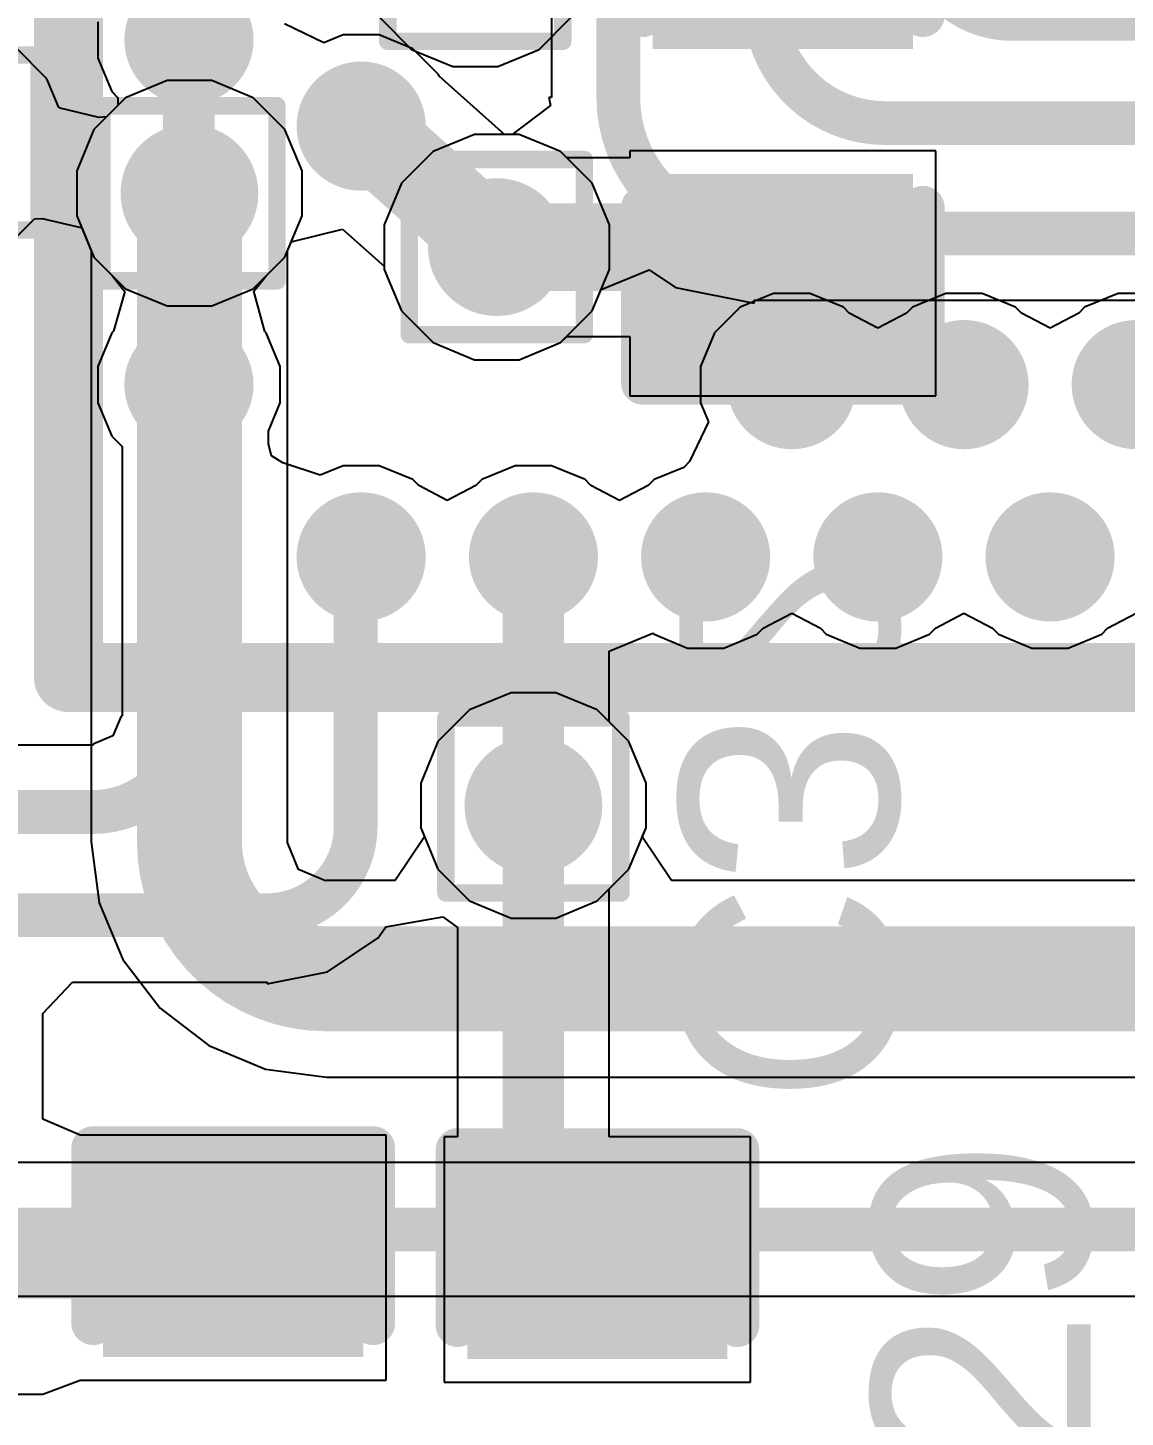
# Model space of a CAD drawing. Header units: inches. Extents: x -12 to 5355, y -7 to 5366.
# Drawn here: x 14.923 to 18.109, y 2.547 to 6.578 of the extents above; entities that cross this region are included whole.
import ezdxf

# ---------------------------------------------------------------- set-up
doc = ezdxf.new("R2010")
doc.units = ezdxf.units.IN
for name, color, linetype in [('BOTTOM LAYER', 5, 'Continuous'), ('Bottom Overlay', 54, 'Continuous'), ('Bottom Paste', 16, 'Continuous'), ('Bottom Solder', 6, 'Continuous'), ('Drill Drawing', 1, 'Continuous'), ('GROUND1', 16, 'Continuous'), ('GROUND2', 156, 'Continuous'), ('POWER', 76, 'Continuous'), ('SIGNAL', 90, 'Continuous'), ('TOP LAYER', 1, 'Continuous'), ('Top Overlay', 2, 'Continuous'), ('Top Paste', 8, 'Continuous'), ('Top Solder', 216, 'Continuous'), ('Via Holes', 16, 'Continuous')]:
    doc.layers.add(name, color=color, linetype=linetype)
doc.styles.add('Arial', font='', dxfattribs={"height": 0.2})
doc.styles.get('Arial').set_extended_font_data('Arial')

# ---------------------------------------------------------------- blocks, each defined once
blk = doc.blocks.new('AQFN50P700X700X85_HS_74N_42')
at = {"layer": 'TOP LAYER'}
h = blk.add_hatch(color=1, dxfattribs=at)
edge = h.paths.add_edge_path()
edge.add_arc((0.75, 3.25), 0.1375, 0, 360)
h = blk.add_hatch(color=1, dxfattribs=at)
edge = h.paths.add_edge_path()
edge.add_arc((1.25, 3.25), 0.1375, 0, 360)
h = blk.add_hatch(color=1, dxfattribs=at)
edge = h.paths.add_edge_path()
edge.add_arc((1.75, 3.25), 0.1375, 0, 360)
h = blk.add_hatch(color=1, dxfattribs=at)
edge = h.paths.add_edge_path()
edge.add_arc((2.25, 3.25), 0.1375, 0, 360)
h = blk.add_hatch(color=1, dxfattribs=at)
edge = h.paths.add_edge_path()
edge.add_arc((2.75, 3.25), 0.1375, 0, 360)
h = blk.add_hatch(color=1, dxfattribs=at)
edge = h.paths.add_edge_path()
edge.add_arc((0.5, 2.75), 0.1375, 0, 360)
h = blk.add_hatch(color=1, dxfattribs=at)
edge = h.paths.add_edge_path()
edge.add_arc((1, 2.75), 0.1375, 0, 360)
h = blk.add_hatch(color=1, dxfattribs=at)
edge = h.paths.add_edge_path()
edge.add_arc((1.5, 2.75), 0.1375, 0, 360)
h = blk.add_hatch(color=1, dxfattribs=at)
edge = h.paths.add_edge_path()
edge.add_arc((3.25, 2.75), 0.1375, 0, 360)
h = blk.add_hatch(color=1, dxfattribs=at)
edge = h.paths.add_edge_path()
edge.add_arc((2.75, 2), 0.1375, 0, 360)
h = blk.add_hatch(color=1, dxfattribs=at)
edge = h.paths.add_edge_path()
edge.add_arc((3.25, 1.75), 0.1375, 0, 360)
at = {"layer": 'Top Paste'}
h = blk.add_hatch(color=8, dxfattribs=at)
edge = h.paths.add_edge_path()
edge.add_arc((0.75, 3.25), 0.15, 0, 360)
h = blk.add_hatch(color=8, dxfattribs=at)
edge = h.paths.add_edge_path()
edge.add_arc((1.25, 3.25), 0.15, 0, 360)
h = blk.add_hatch(color=8, dxfattribs=at)
edge = h.paths.add_edge_path()
edge.add_arc((1.75, 3.25), 0.15, 0, 360)
h = blk.add_hatch(color=8, dxfattribs=at)
edge = h.paths.add_edge_path()
edge.add_arc((2.25, 3.25), 0.15, 0, 360)
h = blk.add_hatch(color=8, dxfattribs=at)
edge = h.paths.add_edge_path()
edge.add_arc((2.75, 3.25), 0.15, 0, 360)
h = blk.add_hatch(color=8, dxfattribs=at)
edge = h.paths.add_edge_path()
edge.add_arc((0.5, 2.75), 0.15, 0, 360)
h = blk.add_hatch(color=8, dxfattribs=at)
edge = h.paths.add_edge_path()
edge.add_arc((1, 2.75), 0.15, 0, 360)
h = blk.add_hatch(color=8, dxfattribs=at)
edge = h.paths.add_edge_path()
edge.add_arc((1.5, 2.75), 0.15, 0, 360)
h = blk.add_hatch(color=8, dxfattribs=at)
edge = h.paths.add_edge_path()
edge.add_arc((3.25, 2.75), 0.15, 0, 360)
h = blk.add_hatch(color=8, dxfattribs=at)
edge = h.paths.add_edge_path()
edge.add_arc((2.75, 2), 0.15, 0, 360)
h = blk.add_hatch(color=8, dxfattribs=at)
edge = h.paths.add_edge_path()
edge.add_arc((3.25, 1.75), 0.15, 0, 360)
at = {"layer": 'Top Solder'}
h = blk.add_hatch(color=216, dxfattribs=at)
edge = h.paths.add_edge_path()
edge.add_arc((0.75, 3.25), 0.1875, 0, 360)
h = blk.add_hatch(color=216, dxfattribs=at)
edge = h.paths.add_edge_path()
edge.add_arc((1.25, 3.25), 0.1875, 0, 360)
h = blk.add_hatch(color=216, dxfattribs=at)
edge = h.paths.add_edge_path()
edge.add_arc((1.75, 3.25), 0.1875, 0, 360)
h = blk.add_hatch(color=216, dxfattribs=at)
edge = h.paths.add_edge_path()
edge.add_arc((2.25, 3.25), 0.1875, 0, 360)
h = blk.add_hatch(color=216, dxfattribs=at)
edge = h.paths.add_edge_path()
edge.add_arc((2.75, 3.25), 0.1875, 0, 360)
h = blk.add_hatch(color=216, dxfattribs=at)
edge = h.paths.add_edge_path()
edge.add_arc((0.5, 2.75), 0.1875, 0, 360)
h = blk.add_hatch(color=216, dxfattribs=at)
edge = h.paths.add_edge_path()
edge.add_arc((1, 2.75), 0.1875, 0, 360)
h = blk.add_hatch(color=216, dxfattribs=at)
edge = h.paths.add_edge_path()
edge.add_arc((1.5, 2.75), 0.1875, 0, 360)
h = blk.add_hatch(color=216, dxfattribs=at)
edge = h.paths.add_edge_path()
edge.add_arc((3.25, 2.75), 0.1875, 0, 360)
h = blk.add_hatch(color=216, dxfattribs=at)
edge = h.paths.add_edge_path()
edge.add_arc((2.75, 2), 0.1875, 0, 360)
h = blk.add_hatch(color=216, dxfattribs=at)
edge = h.paths.add_edge_path()
edge.add_arc((3.25, 1.75), 0.1875, 0, 360)
at = {"layer": 'Top Overlay'}
for points in [[(3.6, 3.6, 0.2, 0.2, 0), (-3.6, 3.6, 0.2, 0.2, 0)], [(3.6, 3.6, 0.2, 0.2, 0), (3.6, -3.6, 0.2, 0.2, 0)]]:
    blk.add_lwpolyline(points, format="xyseb", dxfattribs=at)
blk.add_lwpolyline([(3.55, 3.6, 0.1, 0.1, 1), (3.65, 3.6, 0.1, 0.1, 1)], format="xyseb", close=True, dxfattribs=at)
blk.add_lwpolyline([(3.55, 3.6, 0.1, 0.1, 1), (3.65, 3.6, 0.1, 0.1, 1)], format="xyseb", close=True, dxfattribs=at)
blk = doc.blocks.new('____0402_B_123')
at = {"layer": 'BOTTOM LAYER'}
for points in [[(-0.2413, 0.3175), (-0.2413, -0.3175), (-0.6985, -0.3175), (-0.6985, 0.3175)], [(0.6985, 0.3175), (0.6985, -0.3175), (0.2413, -0.3175), (0.2413, 0.3175)]]:
    blk.add_hatch(color=5, dxfattribs=at).paths.add_polyline_path(points)
at = {"layer": 'Bottom Paste'}
for points in [[(-0.2413, 0.3175), (-0.2413, -0.3175), (-0.6985, -0.3175), (-0.6985, 0.3175)], [(0.6985, 0.3175), (0.6985, -0.3175), (0.2413, -0.3175), (0.2413, 0.3175)]]:
    blk.add_hatch(color=16, dxfattribs=at).paths.add_polyline_path(points)
at = {"layer": 'Bottom Solder'}
for points in [[(-0.1813, 0.3775), (-0.1813, -0.3775), (-0.7585, -0.3775), (-0.7585, 0.3775)], [(0.7585, 0.3775), (0.7585, -0.3775), (0.1813, -0.3775), (0.1813, 0.3775)]]:
    blk.add_hatch(color=6, dxfattribs=at).paths.add_polyline_path(points)
at = {"layer": 'Bottom Overlay'}
for points in [[(-0.7874, 0.4064, 0.127, 0.127, 0), (-0.7874, -0.4064, 0.127, 0.127, 0)], [(-0.7874, 0.4064, 0.127, 0.127, 0), (-0.2794, 0.4064, 0.127, 0.127, 0)], [(0.2794, 0.4064, 0.127, 0.127, 0), (0.7874, 0.4064, 0.127, 0.127, 0)], [(0.7874, 0.4064, 0.127, 0.127, 0), (0.7874, -0.4064, 0.127, 0.127, 0)], [(-0.7874, -0.4064, 0.127, 0.127, 0), (-0.2794, -0.4064, 0.127, 0.127, 0)], [(0.2794, -0.4064, 0.127, 0.127, 0), (0.7874, -0.4064, 0.127, 0.127, 0)]]:
    blk.add_lwpolyline(points, format="xyseb", dxfattribs=at)
for points in [[(-0.8191, 0.4064, 0.0635, 0.0635, 1), (-0.7556, 0.4064, 0.0635, 0.0635, 1)], [(-0.8191, 0.4064, 0.0635, 0.0635, 1), (-0.7556, 0.4064, 0.0635, 0.0635, 1)], [(-0.3111, 0.4064, 0.0635, 0.0635, 1), (-0.2477, 0.4064, 0.0635, 0.0635, 1)], [(0.2477, 0.4064, 0.0635, 0.0635, 1), (0.3111, 0.4064, 0.0635, 0.0635, 1)], [(0.7556, 0.4064, 0.0635, 0.0635, 1), (0.8191, 0.4064, 0.0635, 0.0635, 1)], [(0.7556, 0.4064, 0.0635, 0.0635, 1), (0.8191, 0.4064, 0.0635, 0.0635, 1)], [(-0.8191, -0.4064, 0.0635, 0.0635, 1), (-0.7556, -0.4064, 0.0635, 0.0635, 1)], [(-0.8191, -0.4064, 0.0635, 0.0635, 1), (-0.7556, -0.4064, 0.0635, 0.0635, 1)], [(-0.3111, -0.4064, 0.0635, 0.0635, 1), (-0.2477, -0.4064, 0.0635, 0.0635, 1)], [(0.2477, -0.4064, 0.0635, 0.0635, 1), (0.3111, -0.4064, 0.0635, 0.0635, 1)], [(0.7556, -0.4064, 0.0635, 0.0635, 1), (0.8191, -0.4064, 0.0635, 0.0635, 1)], [(0.7556, -0.4064, 0.0635, 0.0635, 1), (0.8191, -0.4064, 0.0635, 0.0635, 1)]]:
    blk.add_lwpolyline(points, format="xyseb", close=True, dxfattribs=at)
blk = doc.blocks.new('____0402_126')
at = {"layer": 'TOP LAYER'}
for points in [[(-0.6985, -0.3175), (-0.6985, 0.3175), (-0.2413, 0.3175), (-0.2413, -0.3175)], [(0.2413, -0.3175), (0.2413, 0.3175), (0.6985, 0.3175), (0.6985, -0.3175)]]:
    blk.add_hatch(color=1, dxfattribs=at).paths.add_polyline_path(points)
at = {"layer": 'Top Paste'}
for points in [[(-0.6985, -0.3175), (-0.6985, 0.3175), (-0.2413, 0.3175), (-0.2413, -0.3175)], [(0.2413, -0.3175), (0.2413, 0.3175), (0.6985, 0.3175), (0.6985, -0.3175)]]:
    blk.add_hatch(color=8, dxfattribs=at).paths.add_polyline_path(points)
at = {"layer": 'Top Solder'}
for points in [[(-0.7585, -0.3775), (-0.7585, 0.3775), (-0.1813, 0.3775), (-0.1813, -0.3775)], [(0.1813, -0.3775), (0.1813, 0.3775), (0.7585, 0.3775), (0.7585, -0.3775)]]:
    blk.add_hatch(color=216, dxfattribs=at).paths.add_polyline_path(points)
at = {"layer": 'Top Overlay'}
for points in [[(-0.7874, -0.4064, 0.127, 0.127, 0), (-0.7874, 0.4064, 0.127, 0.127, 0)], [(-0.2794, 0.4064, 0.127, 0.127, 0), (-0.7874, 0.4064, 0.127, 0.127, 0)], [(0.7874, 0.4064, 0.127, 0.127, 0), (0.2794, 0.4064, 0.127, 0.127, 0)], [(0.7874, -0.4064, 0.127, 0.127, 0), (0.7874, 0.4064, 0.127, 0.127, 0)], [(-0.2794, -0.4064, 0.127, 0.127, 0), (-0.7874, -0.4064, 0.127, 0.127, 0)], [(0.2794, -0.4064, 0.127, 0.127, 0), (0.7874, -0.4064, 0.127, 0.127, 0)]]:
    blk.add_lwpolyline(points, format="xyseb", dxfattribs=at)
for points in [[(-0.8191, 0.4064, 0.0635, 0.0635, 1), (-0.7556, 0.4064, 0.0635, 0.0635, 1)], [(-0.8191, 0.4064, 0.0635, 0.0635, 1), (-0.7556, 0.4064, 0.0635, 0.0635, 1)], [(-0.3111, 0.4064, 0.0635, 0.0635, 1), (-0.2477, 0.4064, 0.0635, 0.0635, 1)], [(0.2477, 0.4064, 0.0635, 0.0635, 1), (0.3112, 0.4064, 0.0635, 0.0635, 1)], [(0.7556, 0.4064, 0.0635, 0.0635, 1), (0.8191, 0.4064, 0.0635, 0.0635, 1)], [(0.7556, 0.4064, 0.0635, 0.0635, 1), (0.8191, 0.4064, 0.0635, 0.0635, 1)], [(-0.8191, -0.4064, 0.0635, 0.0635, 1), (-0.7556, -0.4064, 0.0635, 0.0635, 1)], [(-0.8191, -0.4064, 0.0635, 0.0635, 1), (-0.7556, -0.4064, 0.0635, 0.0635, 1)], [(-0.3111, -0.4064, 0.0635, 0.0635, 1), (-0.2477, -0.4064, 0.0635, 0.0635, 1)], [(0.2477, -0.4064, 0.0635, 0.0635, 1), (0.3112, -0.4064, 0.0635, 0.0635, 1)], [(0.7556, -0.4064, 0.0635, 0.0635, 1), (0.8191, -0.4064, 0.0635, 0.0635, 1)], [(0.7556, -0.4064, 0.0635, 0.0635, 1), (0.8191, -0.4064, 0.0635, 0.0635, 1)]]:
    blk.add_lwpolyline(points, format="xyseb", close=True, dxfattribs=at)
blk = doc.blocks.new('C___0402_163')
at = {"layer": 'TOP LAYER'}
for points in [[(-0.6985, -0.3175), (-0.6985, 0.3175), (-0.2413, 0.3175), (-0.2413, -0.3175)], [(0.2413, -0.3175), (0.2413, 0.3175), (0.6985, 0.3175), (0.6985, -0.3175)]]:
    blk.add_hatch(color=1, dxfattribs=at).paths.add_polyline_path(points)
at = {"layer": 'Top Paste'}
for points in [[(-0.6985, -0.3175), (-0.6985, 0.3175), (-0.2413, 0.3175), (-0.2413, -0.3175)], [(0.2413, -0.3175), (0.2413, 0.3175), (0.6985, 0.3175), (0.6985, -0.3175)]]:
    blk.add_hatch(color=8, dxfattribs=at).paths.add_polyline_path(points)
at = {"layer": 'Top Solder'}
for points in [[(-0.7585, -0.3775), (-0.7585, 0.3775), (-0.1813, 0.3775), (-0.1813, -0.3775)], [(0.1813, -0.3775), (0.1813, 0.3775), (0.7585, 0.3775), (0.7585, -0.3775)]]:
    blk.add_hatch(color=216, dxfattribs=at).paths.add_polyline_path(points)
at = {"layer": 'Top Overlay'}
for points in [[(-0.7874, -0.4064, 0.127, 0.127, 0), (-0.7874, 0.4064, 0.127, 0.127, 0)], [(-0.2794, 0.4064, 0.127, 0.127, 0), (-0.7874, 0.4064, 0.127, 0.127, 0)], [(0.7874, 0.4064, 0.127, 0.127, 0), (0.2794, 0.4064, 0.127, 0.127, 0)], [(0.7874, -0.4064, 0.127, 0.127, 0), (0.7874, 0.4064, 0.127, 0.127, 0)], [(-0.2794, -0.4064, 0.127, 0.127, 0), (-0.7874, -0.4064, 0.127, 0.127, 0)], [(0.7874, -0.4064, 0.127, 0.127, 0), (0.2794, -0.4064, 0.127, 0.127, 0)]]:
    blk.add_lwpolyline(points, format="xyseb", dxfattribs=at)
for points in [[(-0.8191, 0.4064, 0.0635, 0.0635, 1), (-0.7556, 0.4064, 0.0635, 0.0635, 1)], [(-0.8191, 0.4064, 0.0635, 0.0635, 1), (-0.7556, 0.4064, 0.0635, 0.0635, 1)], [(-0.3111, 0.4064, 0.0635, 0.0635, 1), (-0.2477, 0.4064, 0.0635, 0.0635, 1)], [(0.2477, 0.4064, 0.0635, 0.0635, 1), (0.3111, 0.4064, 0.0635, 0.0635, 1)], [(0.7556, 0.4064, 0.0635, 0.0635, 1), (0.8191, 0.4064, 0.0635, 0.0635, 1)], [(0.7556, 0.4064, 0.0635, 0.0635, 1), (0.8191, 0.4064, 0.0635, 0.0635, 1)], [(-0.8191, -0.4064, 0.0635, 0.0635, 1), (-0.7556, -0.4064, 0.0635, 0.0635, 1)], [(-0.8191, -0.4064, 0.0635, 0.0635, 1), (-0.7556, -0.4064, 0.0635, 0.0635, 1)], [(-0.3111, -0.4064, 0.0635, 0.0635, 1), (-0.2477, -0.4064, 0.0635, 0.0635, 1)], [(0.2477, -0.4064, 0.0635, 0.0635, 1), (0.3111, -0.4064, 0.0635, 0.0635, 1)], [(0.7556, -0.4064, 0.0635, 0.0635, 1), (0.8191, -0.4064, 0.0635, 0.0635, 1)], [(0.7556, -0.4064, 0.0635, 0.0635, 1), (0.8191, -0.4064, 0.0635, 0.0635, 1)]]:
    blk.add_lwpolyline(points, format="xyseb", close=True, dxfattribs=at)

msp = doc.modelspace()

# ---------------------------------------------------------------- hatches: boundary and pattern name
at = {"layer": 'BOTTOM LAYER'}
h = msp.add_hatch(color=5, dxfattribs=at)
edge = h.paths.add_edge_path()
edge.add_arc((15.3924, 6.0981), 0.2, 0, 360)
h = msp.add_hatch(color=5, dxfattribs=at)
edge = h.paths.add_edge_path()
edge.add_arc((16.2848, 5.9419), 0.2, 0, 360)
h = msp.add_hatch(color=5, dxfattribs=at)
edge = h.paths.add_edge_path()
edge.add_arc((16.391, 4.3218), 0.2, 0, 360)
at = {"layer": 'GROUND1'}
h = msp.add_hatch(color=16, dxfattribs=at)
edge = h.paths.add_edge_path()
edge.add_arc((15.3924, 6.0981), 0.2, 0, 360)
h = msp.add_hatch(color=16, dxfattribs=at)
edge = h.paths.add_edge_path()
edge.add_arc((16.2848, 5.9419), 0.2, 0, 360)
h = msp.add_hatch(color=16, dxfattribs=at)
edge = h.paths.add_edge_path()
edge.add_arc((16.391, 4.3218), 0.2, 0, 360)
at = {"layer": 'GROUND2'}
h = msp.add_hatch(color=156, dxfattribs=at)
edge = h.paths.add_edge_path()
edge.add_arc((15.3924, 6.0981), 0.2, 0, 360)
h = msp.add_hatch(color=156, dxfattribs=at)
edge = h.paths.add_edge_path()
edge.add_arc((16.2848, 5.9419), 0.2, 0, 360)
h = msp.add_hatch(color=156, dxfattribs=at)
edge = h.paths.add_edge_path()
edge.add_arc((16.391, 4.3218), 0.2, 0, 360)
at = {"layer": 'POWER'}
h = msp.add_hatch(color=76, dxfattribs=at)
edge = h.paths.add_edge_path()
edge.add_arc((15.3924, 6.0981), 0.2, 0, 360)
h = msp.add_hatch(color=76, dxfattribs=at)
edge = h.paths.add_edge_path()
edge.add_arc((16.2848, 5.9419), 0.2, 0, 360)
h = msp.add_hatch(color=76, dxfattribs=at)
edge = h.paths.add_edge_path()
edge.add_arc((16.391, 4.3218), 0.2, 0, 360)
at = {"layer": 'SIGNAL'}
h = msp.add_hatch(color=90, dxfattribs=at)
edge = h.paths.add_edge_path()
edge.add_arc((15.3924, 6.0981), 0.2, 0, 360)
h = msp.add_hatch(color=90, dxfattribs=at)
edge = h.paths.add_edge_path()
edge.add_arc((16.2848, 5.9419), 0.2, 0, 360)
h = msp.add_hatch(color=90, dxfattribs=at)
edge = h.paths.add_edge_path()
edge.add_arc((16.391, 4.3218), 0.2, 0, 360)
at = {"layer": 'TOP LAYER'}
h = msp.add_hatch(color=1, dxfattribs=at)
edge = h.paths.add_edge_path()
edge.add_arc((15.3924, 6.0981), 0.2, 0, 360)
h = msp.add_hatch(color=1, dxfattribs=at)
edge = h.paths.add_edge_path()
edge.add_arc((16.2848, 5.9419), 0.2, 0, 360)
h = msp.add_hatch(color=1, dxfattribs=at)
edge = h.paths.add_edge_path()
edge.add_arc((16.391, 4.3218), 0.2, 0, 360)
at = {"layer": 'Via Holes'}
h = msp.add_hatch(color=7, dxfattribs=at)
edge = h.paths.add_edge_path()
edge.add_arc((15.3924, 6.0981), 0.1, 0, 360)
h = msp.add_hatch(color=7, dxfattribs=at)
edge = h.paths.add_edge_path()
edge.add_arc((16.2848, 5.9419), 0.1, 0, 360)
h = msp.add_hatch(color=7, dxfattribs=at)
edge = h.paths.add_edge_path()
edge.add_arc((16.391, 4.3218), 0.1, 0, 360)

# ---------------------------------------------------------------- linework, layer by layer
at = {"layer": 'BOTTOM LAYER'}
for p, q in [((15.3274, 6.4251), (15.2072, 6.3753)), ((15.4574, 6.4251), (15.3274, 6.4251)), ((15.5776, 6.3753), (15.4574, 6.4251)), ((15.2072, 6.3753), (15.1152, 6.2833)), ((15.6696, 6.2833), (15.5776, 6.3753)), ((15.1152, 6.2833), (15.0654, 6.1631)), ((15.7194, 6.1631), (15.6696, 6.2833)), ((16.2198, 6.2689), (16.0996, 6.2192)), ((16.3499, 6.2689), (16.2198, 6.2689)), ((16.4701, 6.2192), (16.3499, 6.2689)), ((16.0996, 6.2192), (16.0076, 6.1272)), ((16.4883, 6.2009), (16.4701, 6.2192)), ((17.5597, 6.2213), (16.6707, 6.2213)), ((16.6707, 6.2213), (16.6707, 6.2009)), ((17.5597, 5.5101), (17.5597, 6.2213)), ((16.6707, 6.2009), (16.4883, 6.2009)), ((15.0654, 6.1631), (15.0654, 6.033)), ((15.7194, 6.033), (15.7194, 6.1631)), ((16.0076, 6.1272), (15.9578, 6.007)), ((15.0654, 6.033), (15.1075, 5.9314)), ((15.6773, 5.9314), (15.7194, 6.033)), ((15.9578, 6.007), (15.9578, 5.8769)), ((15.1075, 5.9314), (15.1075, 4.2164)), ((15.6773, 4.2164), (15.6773, 5.9314)), ((15.9578, 5.8769), (16.0076, 5.7567)), ((16.0076, 5.7567), (16.0996, 5.6647)), ((16.0996, 5.6647), (16.2198, 5.6149)), ((16.3499, 5.6149), (16.4701, 5.6647)), ((16.4701, 5.6647), (16.4883, 5.683)), ((16.4883, 5.683), (16.6707, 5.683)), ((16.6707, 5.683), (16.6707, 5.5101)), ((16.2198, 5.6149), (16.3499, 5.6149)), ((16.6707, 5.5101), (17.5597, 5.5101)), ((16.326, 4.6488), (16.2058, 4.599)), ((16.456, 4.6488), (16.326, 4.6488)), ((16.5762, 4.599), (16.456, 4.6488)), ((16.2058, 4.599), (16.1138, 4.5071)), ((16.6682, 4.5071), (16.5762, 4.599)), ((16.1138, 4.5071), (16.064, 4.3869)), ((16.718, 4.3869), (16.6682, 4.5071)), ((16.064, 4.3869), (16.064, 4.2568)), ((16.718, 4.2568), (16.718, 4.3869)), ((16.064, 4.2568), (16.0748, 4.2307)), ((16.7072, 4.2307), (16.718, 4.2568)), ((15.1075, 4.2164), (15.1072, 4.2164)), ((15.1072, 4.2164), (15.1304, 4.0397)), ((15.6768, 4.214), (15.6773, 4.2164)), ((15.7093, 4.1357), (15.6768, 4.214)), ((16.0748, 4.2307), (15.99, 4.1037)), ((16.792, 4.1037), (16.7072, 4.2307)), ((15.7876, 4.1032), (15.7093, 4.1357)), ((15.79, 4.1037), (15.7876, 4.1032)), ((15.99, 4.1037), (15.79, 4.1037)), ((18.7657, 4.1037), (16.792, 4.1037)), ((15.1304, 4.0397), (15.1986, 3.875)), ((15.1986, 3.875), (15.3072, 3.7336)), ((15.3072, 3.7336), (15.4486, 3.625)), ((15.4486, 3.625), (15.6133, 3.5568)), ((15.6133, 3.5568), (15.79, 3.5336)), ((15.79, 3.5336), (15.79, 3.5339)), ((15.79, 3.5339), (18.7657, 3.5339))]:
    msp.add_line(p, q, dxfattribs=at)
for points in [[(15.3924, 4.2164, 0.3048, 0.3048, 0), (15.3924, 6.0981, 0.3048, 0.3048, 0)], [(16.2848, 5.9419, 0.254, 0.254, 0), (17.1152, 5.9419, 0.254, 0.254, 0)], [(15.79, 3.8188, 0.3048, 0.3048, -0.414214), (15.3924, 4.2164, 0.3048, 0.3048, 0)], [(15.79, 3.8188, 0.3048, 0.3048, 0), (18.9324, 3.8188, 0.3048, 0.3048, 0)]]:
    msp.add_lwpolyline(points, format="xyseb", dxfattribs=at)
for points in [[(15.3162, 6.0981, 0.1524, 0.1524, 1), (15.4686, 6.0981, 0.1524, 0.1524, 1)], [(16.2213, 5.9419, 0.127, 0.127, 1), (16.3483, 5.9419, 0.127, 0.127, 1)], [(17.0517, 5.9419, 0.127, 0.127, 1), (17.1787, 5.9419, 0.127, 0.127, 1)], [(15.3162, 4.2164, 0.1524, 0.1524, 1), (15.4686, 4.2164, 0.1524, 0.1524, 1)], [(15.3162, 4.2164, 0.1524, 0.1524, 1), (15.4686, 4.2164, 0.1524, 0.1524, 1)], [(15.7138, 3.8188, 0.1524, 0.1524, 1), (15.8662, 3.8188, 0.1524, 0.1524, 1)], [(15.7138, 3.8188, 0.1524, 0.1524, 1), (15.8662, 3.8188, 0.1524, 0.1524, 1)]]:
    msp.add_lwpolyline(points, format="xyseb", close=True, dxfattribs=at)
at = {"layer": 'Drill Drawing'}
for points in [[(15.9682, 6.539, 0.0508, 0.0508, 0), (15.9682, 7.047, 0.0508, 0.0508, 0)], [(16.4762, 6.539, 0.0508, 0.0508, 0), (16.4762, 7.047, 0.0508, 0.0508, 0)], [(15.9682, 6.539, 0.0508, 0.0508, 0), (16.4762, 6.539, 0.0508, 0.0508, 0)], [(14.4476, 6.4994, 0.0508, 0.0508, 0), (14.9556, 6.4994, 0.0508, 0.0508, 0)], [(14.9556, 5.9914, 0.0508, 0.0508, 0), (14.9556, 6.4994, 0.0508, 0.0508, 0)], [(15.1384, 6.3521, 0.0508, 0.0508, 0), (15.6464, 6.3521, 0.0508, 0.0508, 0)], [(15.1384, 5.8441, 0.0508, 0.0508, 0), (15.1384, 6.3521, 0.0508, 0.0508, 0)], [(15.6464, 5.8441, 0.0508, 0.0508, 0), (15.6464, 6.3521, 0.0508, 0.0508, 0)], [(16.0308, 6.1959, 0.0508, 0.0508, 0), (16.5388, 6.1959, 0.0508, 0.0508, 0)], [(16.0308, 5.6879, 0.0508, 0.0508, 0), (16.0308, 6.1959, 0.0508, 0.0508, 0)], [(16.5388, 5.6879, 0.0508, 0.0508, 0), (16.5388, 6.1959, 0.0508, 0.0508, 0)], [(14.4476, 5.9914, 0.0508, 0.0508, 0), (14.9556, 5.9914, 0.0508, 0.0508, 0)], [(15.1384, 5.8441, 0.0508, 0.0508, 0), (15.6464, 5.8441, 0.0508, 0.0508, 0)], [(16.0308, 5.6879, 0.0508, 0.0508, 0), (16.5388, 5.6879, 0.0508, 0.0508, 0)], [(16.137, 4.5758, 0.0508, 0.0508, 0), (16.645, 4.5758, 0.0508, 0.0508, 0)], [(16.137, 4.0678, 0.0508, 0.0508, 0), (16.137, 4.5758, 0.0508, 0.0508, 0)], [(16.645, 4.0678, 0.0508, 0.0508, 0), (16.645, 4.5758, 0.0508, 0.0508, 0)], [(16.137, 4.0678, 0.0508, 0.0508, 0), (16.645, 4.0678, 0.0508, 0.0508, 0)]]:
    msp.add_lwpolyline(points, format="xyseb", dxfattribs=at)
for points in [[(15.9555, 6.539, 0.0254, 0.0254, 1), (15.9809, 6.539, 0.0254, 0.0254, 1)], [(15.9555, 6.539, 0.0254, 0.0254, 1), (15.9809, 6.539, 0.0254, 0.0254, 1)], [(16.4635, 6.539, 0.0254, 0.0254, 1), (16.4889, 6.539, 0.0254, 0.0254, 1)], [(16.4635, 6.539, 0.0254, 0.0254, 1), (16.4889, 6.539, 0.0254, 0.0254, 1)], [(14.9429, 6.4994, 0.0254, 0.0254, 1), (14.9683, 6.4994, 0.0254, 0.0254, 1)], [(14.9429, 6.4994, 0.0254, 0.0254, 1), (14.9683, 6.4994, 0.0254, 0.0254, 1)], [(15.1257, 6.3521, 0.0254, 0.0254, 1), (15.1511, 6.3521, 0.0254, 0.0254, 1)], [(15.1257, 6.3521, 0.0254, 0.0254, 1), (15.1511, 6.3521, 0.0254, 0.0254, 1)], [(15.6337, 6.3521, 0.0254, 0.0254, 1), (15.6591, 6.3521, 0.0254, 0.0254, 1)], [(15.6337, 6.3521, 0.0254, 0.0254, 1), (15.6591, 6.3521, 0.0254, 0.0254, 1)], [(16.0181, 6.1959, 0.0254, 0.0254, 1), (16.0435, 6.1959, 0.0254, 0.0254, 1)], [(16.0181, 6.1959, 0.0254, 0.0254, 1), (16.0435, 6.1959, 0.0254, 0.0254, 1)], [(16.5261, 6.1959, 0.0254, 0.0254, 1), (16.5515, 6.1959, 0.0254, 0.0254, 1)], [(16.5261, 6.1959, 0.0254, 0.0254, 1), (16.5515, 6.1959, 0.0254, 0.0254, 1)], [(14.9429, 5.9914, 0.0254, 0.0254, 1), (14.9683, 5.9914, 0.0254, 0.0254, 1)], [(14.9429, 5.9914, 0.0254, 0.0254, 1), (14.9683, 5.9914, 0.0254, 0.0254, 1)], [(15.1257, 5.8441, 0.0254, 0.0254, 1), (15.1511, 5.8441, 0.0254, 0.0254, 1)], [(15.1257, 5.8441, 0.0254, 0.0254, 1), (15.1511, 5.8441, 0.0254, 0.0254, 1)], [(15.6337, 5.8441, 0.0254, 0.0254, 1), (15.6591, 5.8441, 0.0254, 0.0254, 1)], [(15.6337, 5.8441, 0.0254, 0.0254, 1), (15.6591, 5.8441, 0.0254, 0.0254, 1)], [(16.0181, 5.6879, 0.0254, 0.0254, 1), (16.0435, 5.6879, 0.0254, 0.0254, 1)], [(16.0181, 5.6879, 0.0254, 0.0254, 1), (16.0435, 5.6879, 0.0254, 0.0254, 1)], [(16.5261, 5.6879, 0.0254, 0.0254, 1), (16.5515, 5.6879, 0.0254, 0.0254, 1)], [(16.5261, 5.6879, 0.0254, 0.0254, 1), (16.5515, 5.6879, 0.0254, 0.0254, 1)], [(16.1243, 4.5758, 0.0254, 0.0254, 1), (16.1497, 4.5758, 0.0254, 0.0254, 1)], [(16.1243, 4.5758, 0.0254, 0.0254, 1), (16.1497, 4.5758, 0.0254, 0.0254, 1)], [(16.6323, 4.5758, 0.0254, 0.0254, 1), (16.6577, 4.5758, 0.0254, 0.0254, 1)], [(16.6323, 4.5758, 0.0254, 0.0254, 1), (16.6577, 4.5758, 0.0254, 0.0254, 1)], [(16.1243, 4.0678, 0.0254, 0.0254, 1), (16.1497, 4.0678, 0.0254, 0.0254, 1)], [(16.1243, 4.0678, 0.0254, 0.0254, 1), (16.1497, 4.0678, 0.0254, 0.0254, 1)], [(16.6323, 4.0678, 0.0254, 0.0254, 1), (16.6577, 4.0678, 0.0254, 0.0254, 1)], [(16.6323, 4.0678, 0.0254, 0.0254, 1), (16.6577, 4.0678, 0.0254, 0.0254, 1)]]:
    msp.add_lwpolyline(points, format="xyseb", close=True, dxfattribs=at)
at = {"layer": 'GROUND1'}
for p, q in [((15.3274, 6.4251), (15.2072, 6.3753)), ((15.4574, 6.4251), (15.3274, 6.4251)), ((15.5776, 6.3753), (15.4574, 6.4251)), ((15.2072, 6.3753), (15.1152, 6.2833)), ((15.6696, 6.2833), (15.5776, 6.3753)), ((15.1152, 6.2833), (15.0654, 6.1631)), ((15.7194, 6.1631), (15.6696, 6.2833)), ((16.2198, 6.2689), (16.0996, 6.2192)), ((16.3499, 6.2689), (16.2198, 6.2689)), ((16.4701, 6.2192), (16.3499, 6.2689)), ((16.0996, 6.2192), (16.0076, 6.1272)), ((16.562, 6.1272), (16.4701, 6.2192)), ((15.0654, 6.1631), (15.0654, 6.033)), ((15.7194, 6.033), (15.7194, 6.1631)), ((16.0076, 6.1272), (15.9578, 6.007)), ((16.6118, 6.007), (16.562, 6.1272)), ((15.0654, 6.033), (15.1152, 5.9129)), ((15.6696, 5.9129), (15.7194, 6.033)), ((15.9578, 6.007), (15.9578, 5.8769)), ((16.6118, 5.8769), (16.6118, 6.007)), ((15.1152, 5.9129), (15.2072, 5.8209)), ((15.5776, 5.8209), (15.6696, 5.9129)), ((15.9578, 5.8769), (16.0076, 5.7567)), ((16.562, 5.7567), (16.6118, 5.8769)), ((15.2072, 5.8209), (15.3274, 5.7711)), ((15.4574, 5.7711), (15.5776, 5.8209)), ((15.3274, 5.7711), (15.4574, 5.7711)), ((16.0076, 5.7567), (16.0996, 5.6647)), ((16.4701, 5.6647), (16.562, 5.7567)), ((16.0996, 5.6647), (16.2198, 5.6149)), ((16.3499, 5.6149), (16.4701, 5.6647)), ((16.2198, 5.6149), (16.3499, 5.6149)), ((16.326, 4.6488), (16.2058, 4.599)), ((16.456, 4.6488), (16.326, 4.6488)), ((16.5762, 4.599), (16.456, 4.6488)), ((16.2058, 4.599), (16.1138, 4.5071)), ((16.6682, 4.5071), (16.5762, 4.599)), ((16.1138, 4.5071), (16.064, 4.3869)), ((16.718, 4.3869), (16.6682, 4.5071)), ((16.064, 4.3869), (16.064, 4.2568)), ((16.718, 4.2568), (16.718, 4.3869)), ((16.064, 4.2568), (16.1138, 4.1366)), ((16.6682, 4.1366), (16.718, 4.2568)), ((16.1138, 4.1366), (16.2058, 4.0446)), ((16.5762, 4.0446), (16.6682, 4.1366)), ((16.2058, 4.0446), (16.326, 3.9948)), ((16.456, 3.9948), (16.5762, 4.0446)), ((16.326, 3.9948), (16.456, 3.9948))]:
    msp.add_line(p, q, dxfattribs=at)
at = {"layer": 'GROUND2'}
for p, q in [((15.3274, 6.4251), (15.2072, 6.3753)), ((15.4574, 6.4251), (15.3274, 6.4251)), ((15.5776, 6.3753), (15.4574, 6.4251)), ((15.2072, 6.3753), (15.1152, 6.2833)), ((15.6696, 6.2833), (15.5776, 6.3753)), ((15.1152, 6.2833), (15.0654, 6.1631)), ((15.7194, 6.1631), (15.6696, 6.2833)), ((16.2198, 6.2689), (16.0996, 6.2192)), ((16.3499, 6.2689), (16.2198, 6.2689)), ((16.4701, 6.2192), (16.3499, 6.2689)), ((16.0996, 6.2192), (16.0076, 6.1272)), ((16.562, 6.1272), (16.4701, 6.2192)), ((15.0654, 6.1631), (15.0654, 6.033)), ((15.7194, 6.033), (15.7194, 6.1631)), ((16.0076, 6.1272), (15.9578, 6.007)), ((16.6118, 6.007), (16.562, 6.1272)), ((15.0654, 6.033), (15.1152, 5.9129)), ((15.6696, 5.9129), (15.7194, 6.033)), ((15.9578, 6.007), (15.9578, 5.8769)), ((16.6118, 5.8769), (16.6118, 6.007)), ((15.1152, 5.9129), (15.2072, 5.8209)), ((15.5776, 5.8209), (15.6696, 5.9129)), ((15.9578, 5.8769), (16.0076, 5.7567)), ((16.562, 5.7567), (16.6118, 5.8769)), ((15.2072, 5.8209), (15.3274, 5.7711)), ((15.4574, 5.7711), (15.5776, 5.8209)), ((15.3274, 5.7711), (15.4574, 5.7711)), ((16.0076, 5.7567), (16.0996, 5.6647)), ((16.4701, 5.6647), (16.562, 5.7567)), ((16.0996, 5.6647), (16.2198, 5.6149)), ((16.3499, 5.6149), (16.4701, 5.6647)), ((16.2198, 5.6149), (16.3499, 5.6149)), ((16.326, 4.6488), (16.2058, 4.599)), ((16.456, 4.6488), (16.326, 4.6488)), ((16.5762, 4.599), (16.456, 4.6488)), ((16.2058, 4.599), (16.1138, 4.5071)), ((16.6682, 4.5071), (16.5762, 4.599)), ((16.1138, 4.5071), (16.064, 4.3869)), ((16.718, 4.3869), (16.6682, 4.5071)), ((16.064, 4.3869), (16.064, 4.2568)), ((16.718, 4.2568), (16.718, 4.3869)), ((16.064, 4.2568), (16.1138, 4.1366)), ((16.6682, 4.1366), (16.718, 4.2568)), ((16.1138, 4.1366), (16.2058, 4.0446)), ((16.5762, 4.0446), (16.6682, 4.1366)), ((16.2058, 4.0446), (16.326, 3.9948)), ((16.456, 3.9948), (16.5762, 4.0446)), ((16.326, 3.9948), (16.456, 3.9948))]:
    msp.add_line(p, q, dxfattribs=at)
at = {"layer": 'POWER'}
for p, q in [((15.945, 6.6078), (16.037, 6.5158)), ((16.4075, 6.5158), (16.4995, 6.6078)), ((14.9788, 6.4306), (14.8868, 6.5226)), ((16.037, 6.5158), (16.1572, 6.466)), ((16.2873, 6.466), (16.4075, 6.5158)), ((16.1572, 6.466), (16.2873, 6.466)), ((15.0133, 6.3474), (14.9788, 6.4306)), ((15.3274, 6.4251), (15.2072, 6.3753)), ((15.4574, 6.4251), (15.3274, 6.4251)), ((15.5776, 6.3753), (15.4574, 6.4251)), ((15.2072, 6.3753), (15.1517, 6.3198)), ((15.6696, 6.2833), (15.5776, 6.3753)), ((15.0173, 6.3449), (15.0133, 6.3474)), ((15.129, 6.3181), (15.0173, 6.3449)), ((15.1517, 6.3198), (15.129, 6.3181)), ((15.7194, 6.1631), (15.6696, 6.2833)), ((16.2198, 6.2689), (16.0996, 6.2192)), ((16.3499, 6.2689), (16.2198, 6.2689)), ((16.4701, 6.2192), (16.3499, 6.2689)), ((16.0996, 6.2192), (16.0076, 6.1272)), ((16.562, 6.1272), (16.4701, 6.2192)), ((15.7194, 6.033), (15.7194, 6.1631)), ((16.0076, 6.1272), (15.9578, 6.007)), ((16.6118, 6.007), (16.562, 6.1272)), ((14.8868, 5.9682), (14.9423, 6.0237)), ((14.9423, 6.0237), (14.965, 6.0254)), ((14.965, 6.0254), (15.0767, 5.9986)), ((15.6696, 5.9129), (15.7194, 6.033)), ((15.0767, 5.9986), (15.0807, 5.9961)), ((15.0807, 5.9961), (15.1152, 5.9129)), ((15.9578, 6.007), (15.9578, 5.8769)), ((16.6118, 5.8769), (16.6118, 6.007)), ((15.1152, 5.9129), (15.2072, 5.8209)), ((15.5776, 5.8209), (15.6696, 5.9129)), ((15.9578, 5.8769), (16.0076, 5.7567)), ((16.562, 5.7567), (16.6118, 5.8769)), ((15.2072, 5.8209), (15.3274, 5.7711)), ((15.4574, 5.7711), (15.5776, 5.8209)), ((15.3274, 5.7711), (15.4574, 5.7711)), ((16.0076, 5.7567), (16.0996, 5.6647)), ((16.4701, 5.6647), (16.562, 5.7567)), ((16.0996, 5.6647), (16.2198, 5.6149)), ((16.3499, 5.6149), (16.4701, 5.6647)), ((16.2198, 5.6149), (16.3499, 5.6149))]:
    msp.add_line(p, q, dxfattribs=at)
at = {"layer": 'SIGNAL'}
for p, q in [((16.4434, 10.2734), (16.4434, 6.3757)), ((15.3274, 6.4251), (15.2072, 6.3753)), ((15.4574, 6.4251), (15.3274, 6.4251)), ((15.5776, 6.3753), (15.4574, 6.4251)), ((15.2072, 6.3753), (15.1152, 6.2833)), ((15.6696, 6.2833), (15.5776, 6.3753)), ((16.4434, 6.3757), (16.4356, 6.3757)), ((16.4356, 6.3757), (16.4402, 6.3526)), ((16.4402, 6.3526), (16.3294, 6.2689)), ((15.1152, 6.2833), (15.0654, 6.1631)), ((15.7194, 6.1631), (15.6696, 6.2833)), ((16.2198, 6.2689), (16.0996, 6.2192)), ((16.3294, 6.2689), (16.2198, 6.2689)), ((16.0996, 6.2192), (16.0076, 6.1272)), ((15.0654, 6.1631), (15.0654, 6.033)), ((15.7194, 6.033), (15.7194, 6.1631)), ((16.0076, 6.1272), (15.9578, 6.007)), ((15.0654, 6.033), (15.1152, 5.9129)), ((15.6696, 5.9129), (15.7194, 6.033)), ((15.9578, 6.007), (15.9578, 5.8769)), ((15.1152, 5.9129), (15.2072, 5.8209)), ((15.5776, 5.8209), (15.6696, 5.9129)), ((15.9578, 5.8769), (16.0076, 5.7567)), ((16.5878, 5.8189), (16.7273, 5.876)), ((16.7273, 5.876), (16.8035, 5.8251)), ((15.2072, 5.8209), (15.3274, 5.7711)), ((15.4574, 5.7711), (15.5776, 5.8209)), ((16.562, 5.7567), (16.5878, 5.8189)), ((16.8035, 5.8251), (17.0316, 5.7797)), ((15.3274, 5.7711), (15.4574, 5.7711)), ((17.0316, 5.7797), (17.0316, 5.7875)), ((17.0316, 5.7875), (34.3337, 5.7875)), ((16.0076, 5.7567), (16.0996, 5.6647)), ((16.4701, 5.6647), (16.562, 5.7567)), ((16.0996, 5.6647), (16.2198, 5.6149)), ((16.3499, 5.6149), (16.4701, 5.6647)), ((16.2198, 5.6149), (16.3499, 5.6149)), ((16.326, 4.6488), (16.2058, 4.599)), ((16.456, 4.6488), (16.326, 4.6488)), ((16.5762, 4.599), (16.456, 4.6488)), ((16.2058, 4.599), (16.1138, 4.5071)), ((16.6682, 4.5071), (16.5762, 4.599)), ((16.1138, 4.5071), (16.064, 4.3869)), ((16.718, 4.3869), (16.6682, 4.5071)), ((16.064, 4.3869), (16.064, 4.2568)), ((16.718, 4.2568), (16.718, 4.3869)), ((16.064, 4.2568), (16.1138, 4.1366)), ((16.6682, 4.1366), (16.718, 4.2568)), ((16.1138, 4.1366), (16.2058, 4.0446)), ((16.5762, 4.0446), (16.6682, 4.1366)), ((16.2058, 4.0446), (16.326, 3.9948)), ((16.456, 3.9948), (16.5762, 4.0446)), ((16.326, 3.9948), (16.456, 3.9948)), ((22.8342, 3.2859), (14.4389, 3.2859)), ((14.4389, 2.8975), (22.8577, 2.8975))]:
    msp.add_line(p, q, dxfattribs=at)
for points in [[(16.6376, 6.3757, 0.127, 0.127, 0), (16.6376, 10.5416, 0.127, 0.127, 0)], [(17.78, 6.604, 0.127, 0.127, -0.414214), (17.51, 6.874, 0.127, 0.127, 0)], [(17.4117, 6.3018, 0.127, 0.127, -0.414214), (17.0636, 6.6499, 0.127, 0.127, 0)], [(17.78, 6.604, 0.127, 0.127, 0), (33.7462, 6.604, 0.127, 0.127, 0)], [(17.0316, 5.9817, 0.127, 0.127, -0.414214), (16.6376, 6.3757, 0.127, 0.127, 0)], [(17.4117, 6.3018, 0.127, 0.127, 0), (34.1623, 6.3018, 0.127, 0.127, 0)], [(17.0316, 5.9817, 0.127, 0.127, 0), (34.3337, 5.9817, 0.127, 0.127, 0)], [(14.4389, 3.0917, 0.127, 0.127, 0), (23.113, 3.0917, 0.127, 0.127, 0)]]:
    msp.add_lwpolyline(points, format="xyseb", dxfattribs=at)
for points in [[(17.7482, 6.604, 0.0635, 0.0635, 1), (17.8117, 6.604, 0.0635, 0.0635, 1)], [(17.7482, 6.604, 0.0635, 0.0635, 1), (17.8117, 6.604, 0.0635, 0.0635, 1)], [(16.6058, 6.3757, 0.0635, 0.0635, 1), (16.6693, 6.3757, 0.0635, 0.0635, 1)], [(16.6058, 6.3757, 0.0635, 0.0635, 1), (16.6693, 6.3757, 0.0635, 0.0635, 1)], [(17.38, 6.3018, 0.0635, 0.0635, 1), (17.4434, 6.3018, 0.0635, 0.0635, 1)], [(17.38, 6.3018, 0.0635, 0.0635, 1), (17.4434, 6.3018, 0.0635, 0.0635, 1)], [(16.9998, 5.9817, 0.0635, 0.0635, 1), (17.0633, 5.9817, 0.0635, 0.0635, 1)], [(16.9998, 5.9817, 0.0635, 0.0635, 1), (17.0633, 5.9817, 0.0635, 0.0635, 1)]]:
    msp.add_lwpolyline(points, format="xyseb", close=True, dxfattribs=at)
at = {"layer": 'TOP LAYER'}
for p, q in [((15.1265, 6.5956), (15.1265, 6.4904)), ((15.7825, 6.5343), (15.6683, 6.5895)), ((15.8384, 6.5575), (15.7825, 6.5343)), ((15.9436, 6.5575), (15.8384, 6.5575)), ((16.0408, 6.5172), (15.9436, 6.5575)), ((16.1152, 6.4428), (16.0408, 6.5172)), ((15.1265, 6.4904), (15.1668, 6.3932)), ((16.117, 6.4384), (16.1152, 6.4428)), ((16.3072, 6.2689), (16.117, 6.4384)), ((15.1668, 6.3932), (15.185, 6.3749)), ((15.185, 6.3749), (15.185, 6.3532)), ((15.185, 6.3532), (15.1152, 6.2833)), ((15.1152, 6.2833), (15.0654, 6.1631)), ((16.3499, 6.2689), (16.3072, 6.2689)), ((16.4701, 6.2192), (16.3499, 6.2689)), ((16.562, 6.1272), (16.4701, 6.2192)), ((15.0654, 6.1631), (15.0654, 6.033)), ((16.6118, 6.007), (16.562, 6.1272)), ((15.0654, 6.033), (15.1152, 5.9129)), ((15.6881, 5.957), (15.8367, 5.9944)), ((15.8367, 5.9944), (15.9578, 5.8865)), ((16.6118, 5.8769), (16.6118, 6.007)), ((15.6696, 5.9129), (15.6876, 5.9564)), ((15.6876, 5.9564), (15.6881, 5.957)), ((15.1152, 5.9129), (15.168, 5.86)), ((15.6154, 5.8586), (15.6696, 5.9129)), ((15.9578, 5.8865), (15.9578, 5.8769)), ((15.168, 5.86), (15.205, 5.8132)), ((15.5794, 5.8145), (15.6154, 5.8586)), ((15.9578, 5.8769), (16.0076, 5.7567)), ((16.562, 5.7567), (16.6118, 5.8769)), ((15.205, 5.8132), (15.1719, 5.698)), ((15.6109, 5.6972), (15.5794, 5.8145)), ((17.0884, 5.8075), (16.9912, 5.7672)), ((17.1936, 5.8075), (17.0884, 5.8075)), ((17.2908, 5.7672), (17.1936, 5.8075)), ((17.5884, 5.8075), (17.4912, 5.7672)), ((17.6936, 5.8075), (17.5884, 5.8075)), ((17.7908, 5.7672), (17.6936, 5.8075)), ((18.0884, 5.8075), (17.9912, 5.7672)), ((18.1936, 5.8075), (18.0884, 5.8075)), ((16.9912, 5.7672), (16.9168, 5.6928)), ((17.308, 5.75), (17.2908, 5.7672)), ((17.4912, 5.7672), (17.474, 5.75)), ((17.808, 5.75), (17.7908, 5.7672)), ((17.9912, 5.7672), (17.974, 5.75)), ((16.0076, 5.7567), (16.0996, 5.6647)), ((16.4701, 5.6647), (16.562, 5.7567)), ((17.391, 5.7064), (17.308, 5.75)), ((17.474, 5.75), (17.391, 5.7064)), ((17.891, 5.7064), (17.808, 5.75)), ((17.974, 5.75), (17.891, 5.7064)), ((15.1668, 5.6928), (15.1265, 5.5956)), ((15.1719, 5.698), (15.1668, 5.6928)), ((15.6152, 5.6928), (15.6109, 5.6972)), ((15.6555, 5.5956), (15.6152, 5.6928)), ((16.9168, 5.6928), (16.8765, 5.5956)), ((16.0996, 5.6647), (16.2198, 5.6149)), ((16.3499, 5.6149), (16.4701, 5.6647)), ((16.2198, 5.6149), (16.3499, 5.6149)), ((15.1265, 5.5956), (15.1265, 5.4904)), ((15.6555, 5.4904), (15.6555, 5.5956)), ((16.8765, 5.5956), (16.8765, 5.4904)), ((15.1265, 5.4904), (15.1668, 5.3932)), ((15.6215, 5.4082), (15.6555, 5.4904)), ((16.8765, 5.4904), (16.8996, 5.4345)), ((15.6215, 5.3706), (15.6215, 5.4082)), ((16.8996, 5.4345), (16.8445, 5.3203)), ((15.1668, 5.3932), (15.1968, 5.3632)), ((15.1968, 5.3632), (15.1968, 4.5807)), ((15.631, 5.3366), (15.6215, 5.3706)), ((15.6639, 5.3159), (15.631, 5.3366)), ((15.7715, 5.2798), (15.6639, 5.3159)), ((15.8384, 5.3075), (15.7715, 5.2798)), ((15.9436, 5.3075), (15.8384, 5.3075)), ((16.0408, 5.2672), (15.9436, 5.3075)), ((16.3384, 5.3075), (16.2412, 5.2672)), ((16.4436, 5.3075), (16.3384, 5.3075)), ((16.5408, 5.2672), (16.4436, 5.3075)), ((16.8274, 5.3029), (16.7412, 5.2672)), ((16.8445, 5.3203), (16.8274, 5.3029)), ((16.058, 5.25), (16.0408, 5.2672)), ((16.141, 5.2064), (16.058, 5.25)), ((16.224, 5.25), (16.141, 5.2064)), ((16.2412, 5.2672), (16.224, 5.25)), ((16.558, 5.25), (16.5408, 5.2672)), ((16.641, 5.2064), (16.558, 5.25)), ((16.724, 5.25), (16.641, 5.2064)), ((16.7412, 5.2672), (16.724, 5.25)), ((17.058, 4.836), (17.141, 4.8796)), ((17.141, 4.8796), (17.224, 4.836)), ((17.558, 4.836), (17.641, 4.8796)), ((17.641, 4.8796), (17.724, 4.836)), ((18.058, 4.836), (18.141, 4.8796)), ((16.6111, 4.7692), (16.7381, 4.8218)), ((16.7381, 4.8218), (16.7412, 4.8188)), ((16.7412, 4.8188), (16.8384, 4.7785)), ((16.9436, 4.7785), (17.0408, 4.8188)), ((17.0408, 4.8188), (17.058, 4.836)), ((17.224, 4.836), (17.2412, 4.8188)), ((17.2412, 4.8188), (17.3384, 4.7785)), ((17.4436, 4.7785), (17.5408, 4.8188)), ((17.5408, 4.8188), (17.558, 4.836)), ((17.724, 4.836), (17.7412, 4.8188)), ((17.7412, 4.8188), (17.8384, 4.7785)), ((17.9436, 4.7785), (18.0408, 4.8188)), ((18.0408, 4.8188), (18.058, 4.836)), ((16.6111, 4.5641), (16.6111, 4.7692)), ((16.8384, 4.7785), (16.9436, 4.7785)), ((17.3384, 4.7785), (17.4436, 4.7785)), ((17.8384, 4.7785), (17.9436, 4.7785)), ((15.194, 4.5807), (15.1702, 4.5235)), ((15.1968, 4.5807), (15.194, 4.5807)), ((16.6682, 4.5071), (16.6111, 4.5641)), ((15.1702, 4.5235), (15.113, 4.4998)), ((15.113, 4.497), (13.9362, 4.497)), ((15.113, 4.4998), (15.113, 4.497)), ((16.718, 4.3869), (16.6682, 4.5071)), ((16.718, 4.2568), (16.718, 4.3869)), ((16.6682, 4.1366), (16.718, 4.2568)), ((16.6111, 4.0795), (16.6682, 4.1366)), ((16.6111, 3.36), (16.6111, 4.0795)), ((15.9622, 3.9699), (16.1283, 3.9991)), ((16.1283, 3.9991), (16.1709, 3.9673)), ((15.9407, 3.9377), (15.9622, 3.9699)), ((16.1709, 3.9673), (16.1709, 3.36)), ((15.7928, 3.8389), (15.9407, 3.9377)), ((15.6183, 3.8042), (15.7928, 3.8389)), ((14.9668, 3.7178), (15.0528, 3.8092)), ((15.0528, 3.8092), (15.6183, 3.8092)), ((15.6183, 3.8092), (15.6183, 3.8042)), ((14.9668, 3.4111), (14.9668, 3.7178)), ((15.0749, 3.3655), (14.9668, 3.4111)), ((15.9639, 3.3655), (15.0749, 3.3655)), ((15.0749, 3.3655), (15.0749, 3.3655)), ((15.9639, 2.6543), (15.9639, 3.3655)), ((16.1709, 3.36), (16.1324, 3.36)), ((16.1324, 3.36), (16.1324, 2.6488)), ((17.0214, 3.36), (16.6111, 3.36)), ((17.0214, 2.6488), (17.0214, 3.36)), ((14.9668, 2.6138), (15.0749, 2.6543)), ((15.0749, 2.6543), (15.0749, 2.6543)), ((15.0749, 2.6543), (15.9639, 2.6543)), ((16.1324, 2.6488), (17.0214, 2.6488)), ((13.7948, 2.6138), (14.9647, 2.6138)), ((14.9647, 2.6138), (14.9668, 2.6138)), ((14.9668, 2.6138), (14.9668, 2.6138))]:
    msp.add_line(p, q, dxfattribs=at)
for points in [[(15.391, 6.0995, 0.15, 0.15, 0), (15.391, 6.543, 0.15, 0.15, 0)], [(15.891, 6.293, 0.254, 0.254, 0), (16.2848, 5.9419, 0.254, 0.254, 0)], [(15.391, 6.0995, 0.15, 0.15, 0), (15.3924, 6.0981, 0.15, 0.15, 0)], [(15.3924, 6.0452, 0.15, 0.15, 0), (15.3924, 6.0981, 0.15, 0.15, 0)], [(15.391, 4.5807, 0.127, 0.127, 0), (15.391, 5.543, 0.127, 0.127, 0)], [(16.391, 3.1441, 0.1778, 0.1778, 0), (16.391, 5.043, 0.1778, 0.1778, 0)], [(15.875, 4.2601, 0.127, 0.127, 0), (15.875, 5.043, 0.127, 0.127, 0)], [(15.875, 5.043, 0.127, 0.127, 0), (15.891, 5.043, 0.127, 0.127, 0)], [(15.391, 4.5807, 0.127, 0.127, -0.414214), (15.113, 4.3027, 0.127, 0.127, 0)], [(13.9362, 4.3027, 0.127, 0.127, 0), (15.113, 4.3027, 0.127, 0.127, 0)], [(15.875, 4.2601, 0.127, 0.127, -0.414214), (15.6183, 4.0034, 0.127, 0.127, 0)], [(14.5753, 4.0034, 0.127, 0.127, 0), (15.6183, 4.0034, 0.127, 0.127, 0)], [(16.391, 3.1441, 0.1778, 0.1778, 0), (16.5769, 3.0044, 0.1778, 0.1778, 0)], [(14.513, 3.0176, 0.254, 0.254, 0), (15.5117, 3.0176, 0.254, 0.254, 0)]]:
    msp.add_lwpolyline(points, format="xyseb", dxfattribs=at)
for points in [[(15.3535, 6.543, 0.075, 0.075, 1), (15.4285, 6.543, 0.075, 0.075, 1)], [(15.8275, 6.293, 0.127, 0.127, 1), (15.9545, 6.293, 0.127, 0.127, 1)], [(15.3535, 6.0995, 0.075, 0.075, 1), (15.4285, 6.0995, 0.075, 0.075, 1)], [(15.3535, 6.0995, 0.075, 0.075, 1), (15.4285, 6.0995, 0.075, 0.075, 1)], [(15.3549, 6.0981, 0.075, 0.075, 1), (15.4299, 6.0981, 0.075, 0.075, 1)], [(15.3549, 6.0981, 0.075, 0.075, 1), (15.4299, 6.0981, 0.075, 0.075, 1)], [(15.3549, 6.0452, 0.075, 0.075, 1), (15.4299, 6.0452, 0.075, 0.075, 1)], [(16.2213, 5.9419, 0.127, 0.127, 1), (16.3483, 5.9419, 0.127, 0.127, 1)], [(15.3592, 5.543, 0.0635, 0.0635, 1), (15.4227, 5.543, 0.0635, 0.0635, 1)], [(16.3465, 5.043, 0.0889, 0.0889, 1), (16.4354, 5.043, 0.0889, 0.0889, 1)], [(15.8432, 5.043, 0.0635, 0.0635, 1), (15.9068, 5.043, 0.0635, 0.0635, 1)], [(15.8432, 5.043, 0.0635, 0.0635, 1), (15.9068, 5.043, 0.0635, 0.0635, 1)], [(15.8592, 5.043, 0.0635, 0.0635, 1), (15.9227, 5.043, 0.0635, 0.0635, 1)], [(15.3592, 4.5807, 0.0635, 0.0635, 1), (15.4227, 4.5807, 0.0635, 0.0635, 1)], [(15.3592, 4.5807, 0.0635, 0.0635, 1), (15.4227, 4.5807, 0.0635, 0.0635, 1)], [(15.0813, 4.3027, 0.0635, 0.0635, 1), (15.1448, 4.3027, 0.0635, 0.0635, 1)], [(15.0813, 4.3027, 0.0635, 0.0635, 1), (15.1448, 4.3027, 0.0635, 0.0635, 1)], [(15.8432, 4.2601, 0.0635, 0.0635, 1), (15.9068, 4.2601, 0.0635, 0.0635, 1)], [(15.8432, 4.2601, 0.0635, 0.0635, 1), (15.9068, 4.2601, 0.0635, 0.0635, 1)], [(15.5866, 4.0034, 0.0635, 0.0635, 1), (15.6501, 4.0034, 0.0635, 0.0635, 1)], [(15.5866, 4.0034, 0.0635, 0.0635, 1), (15.6501, 4.0034, 0.0635, 0.0635, 1)], [(16.3465, 3.1441, 0.0889, 0.0889, 1), (16.4354, 3.1441, 0.0889, 0.0889, 1)], [(16.3465, 3.1441, 0.0889, 0.0889, 1), (16.4354, 3.1441, 0.0889, 0.0889, 1)], [(15.4482, 3.0176, 0.127, 0.127, 1), (15.5752, 3.0176, 0.127, 0.127, 1)], [(16.5325, 3.0044, 0.0889, 0.0889, 1), (16.6214, 3.0044, 0.0889, 0.0889, 1)]]:
    msp.add_lwpolyline(points, format="xyseb", close=True, dxfattribs=at)

# ---------------------------------------------------------------- block references
for name, p, rotation in [('AQFN50P700X700X85_HS_74N_42', (18.641, 8.293), 180), ('____0402_B_123', (17.1152, 6.3356), 90), ('C___0402_163', (15.5194, 2.54), 270), ('____0402_126', (16.5769, 2.5345), 270)]:
    msp.add_blockref(name, p, dxfattribs=dict(rotation=rotation))

# ---------------------------------------------------------------- texts
at = {"layer": 'Bottom Overlay', "style": 'Arial', "text_generation_flag": 2}
msp.add_text('C32', height=0.635, rotation=270, dxfattribs=at).set_placement((16.8148, 3.4544))
at = {"layer": 'Top Overlay', "style": 'Arial'}
msp.add_text('C29', height=0.635, rotation=90, dxfattribs=at).set_placement((18.0086, 1.7272))

doc.saveas('drawing.dxf')
